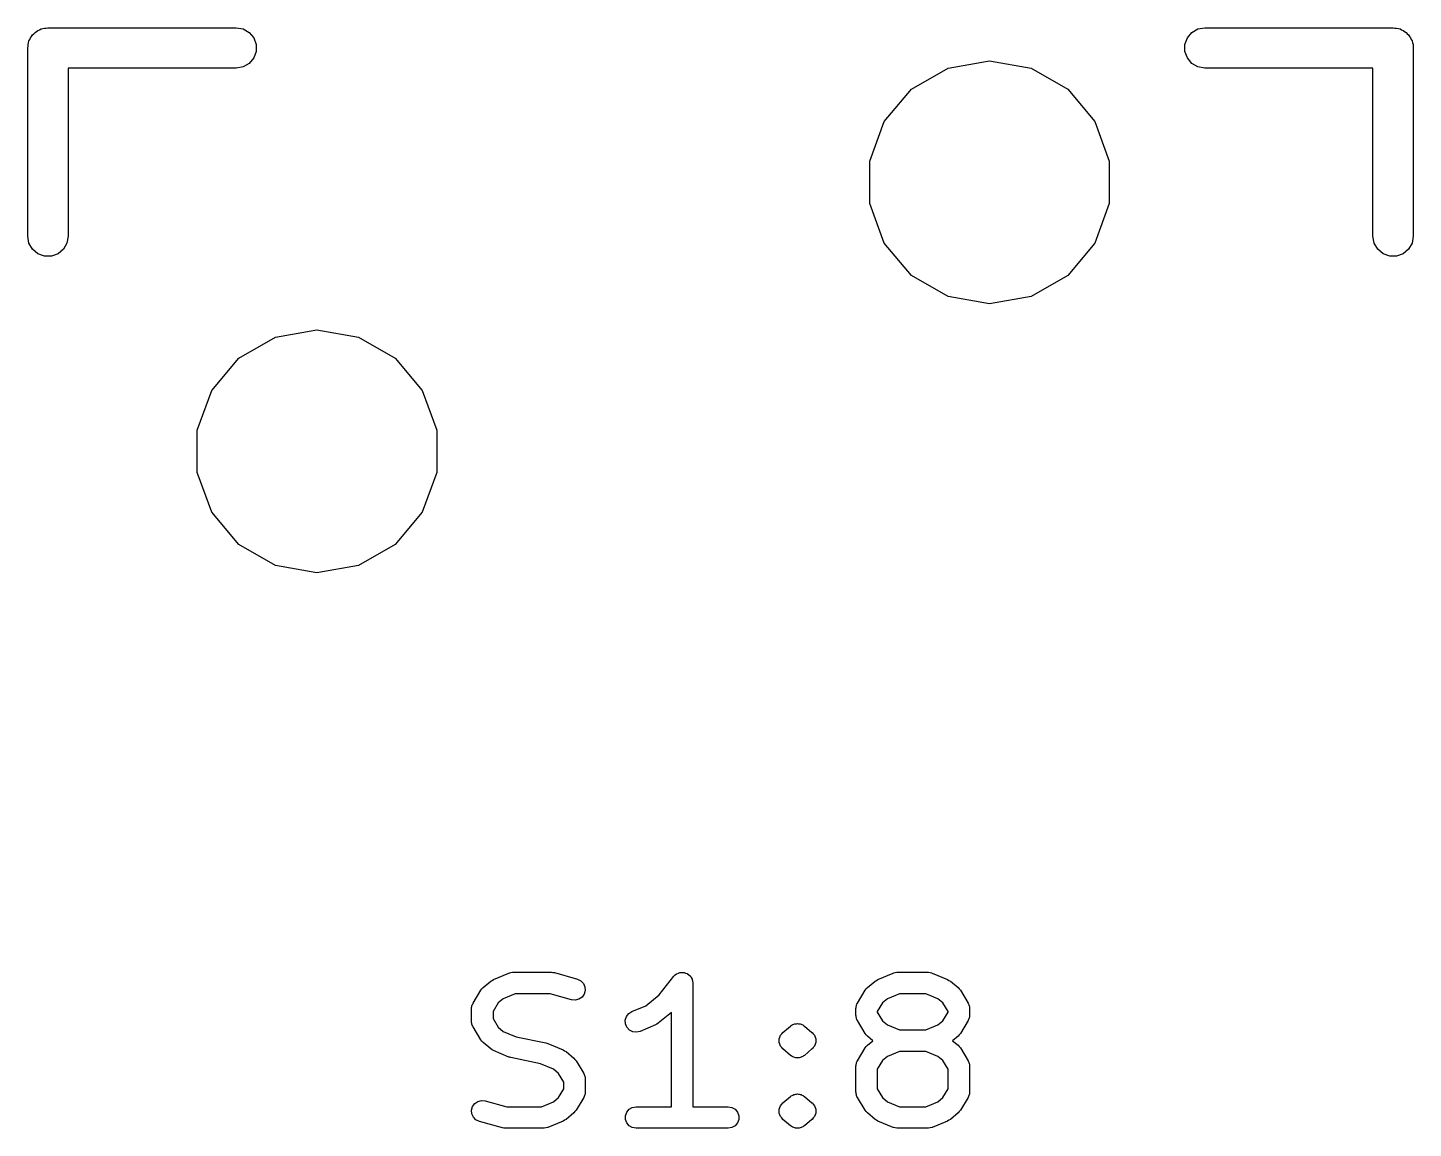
# Model space of a CAD drawing. Extents: x 15 to 276, y -105 to -15.
# Drawn here: x 167.46 to 180.54, y -82.85 to -72.46 of the extents above; entities that cross this region are included whole.
import ezdxf

# ---------------------------------------------------------------- set-up
doc = ezdxf.new("R2010")
doc.units = 0
doc.header["$MEASUREMENT"] = 0
doc.layers.add('BLACK', color=7, linetype='CONTINUOUS')

msp = doc.modelspace()

# ---------------------------------------------------------------- linework, layer by layer
at = {"layer": 'Black'}
for p, q in [((167.585, -72.471), (167.601, -72.4681)), ((167.601, -72.4681), (167.617, -72.4624)), ((167.617, -72.4624), (167.634, -72.4624)), ((167.634, -72.4624), (167.65, -72.4595)), ((167.65, -72.4595), (169.428, -72.4595)), ((169.428, -72.4595), (169.493, -72.471)), ((178.507, -72.471), (178.572, -72.4595)), ((178.572, -72.4595), (180.35, -72.4595)), ((180.35, -72.4595), (180.366, -72.4624)), ((180.366, -72.4624), (180.383, -72.4624)), ((180.383, -72.4624), (180.399, -72.4681)), ((180.399, -72.4681), (180.415, -72.471)), ((167.468, -72.6013), (167.471, -72.5848)), ((167.471, -72.5848), (167.479, -72.5704)), ((167.479, -72.5704), (167.485, -72.5547)), ((167.485, -72.5547), (167.496, -72.542)), ((167.496, -72.542), (167.504, -72.5275)), ((167.504, -72.5275), (167.517, -72.5168)), ((167.517, -72.5168), (167.528, -72.5041)), ((167.528, -72.5041), (167.542, -72.4957)), ((167.542, -72.4957), (167.555, -72.485)), ((167.555, -72.485), (167.57, -72.4793)), ((167.57, -72.4793), (167.585, -72.471)), ((169.493, -72.471), (169.55, -72.5041)), ((169.55, -72.5041), (169.593, -72.5547)), ((169.593, -72.5547), (169.616, -72.6169)), ((178.384, -72.6169), (178.407, -72.5547)), ((178.407, -72.5547), (178.45, -72.5041)), ((178.45, -72.5041), (178.507, -72.471)), ((180.415, -72.471), (180.43, -72.4793)), ((180.43, -72.4793), (180.445, -72.485)), ((180.445, -72.485), (180.458, -72.4957)), ((180.458, -72.4957), (180.472, -72.5041)), ((180.472, -72.5041), (180.483, -72.5168)), ((180.483, -72.5168), (180.496, -72.5275)), ((180.496, -72.5275), (180.504, -72.542)), ((180.504, -72.542), (180.515, -72.5547)), ((180.515, -72.5547), (180.521, -72.5704)), ((180.521, -72.5704), (180.529, -72.5848)), ((180.529, -72.5848), (180.532, -72.6013)), ((167.459, -72.65), (167.462, -72.6336)), ((167.459, -74.428), (167.459, -72.65)), ((167.462, -72.6169), (167.468, -72.6013)), ((167.462, -72.6336), (167.462, -72.6169)), ((169.616, -72.6831), (169.593, -72.7452)), ((169.616, -72.6169), (169.616, -72.6831)), ((178.384, -72.6831), (178.384, -72.6169)), ((178.407, -72.7452), (178.384, -72.6831)), ((180.532, -72.6013), (180.538, -72.6169)), ((180.538, -72.6169), (180.538, -72.6336)), ((180.538, -72.6336), (180.54, -72.65)), ((180.54, -72.65), (180.54, -74.428)), ((169.428, -72.8405), (167.84, -72.8405)), ((167.84, -72.8405), (167.84, -74.428)), ((169.493, -72.829), (169.428, -72.8405)), ((169.55, -72.7959), (169.493, -72.829)), ((169.593, -72.7452), (169.55, -72.7959)), ((175.802, -73.0411), (176.148, -72.8418)), ((176.148, -72.8418), (176.54, -72.7726)), ((176.54, -72.7726), (176.932, -72.8418)), ((176.932, -72.8418), (177.278, -73.0411)), ((178.45, -72.7959), (178.407, -72.7452)), ((178.507, -72.829), (178.45, -72.7959)), ((178.572, -72.8405), (178.507, -72.829)), ((180.159, -72.8405), (178.572, -72.8405)), ((180.159, -74.428), (180.159, -72.8405)), ((175.546, -73.3463), (175.802, -73.0411)), ((177.278, -73.0411), (177.534, -73.3463)), ((175.41, -73.7208), (175.546, -73.3463)), ((177.534, -73.3463), (177.67, -73.7208)), ((175.41, -74.1192), (175.41, -73.7208)), ((177.67, -73.7208), (177.67, -74.1192)), ((175.546, -74.4937), (175.41, -74.1192)), ((177.67, -74.1192), (177.534, -74.4937)), ((167.471, -74.4932), (167.459, -74.428)), ((167.84, -74.428), (167.829, -74.4932)), ((180.171, -74.4932), (180.159, -74.428)), ((180.54, -74.428), (180.529, -74.4932)), ((167.504, -74.5505), (167.471, -74.4932)), ((167.555, -74.593), (167.504, -74.5505)), ((167.796, -74.5505), (167.745, -74.593)), ((167.829, -74.4932), (167.796, -74.5505)), ((175.802, -74.7989), (175.546, -74.4937)), ((177.534, -74.4937), (177.278, -74.7989)), ((180.204, -74.5505), (180.171, -74.4932)), ((180.255, -74.593), (180.204, -74.5505)), ((180.496, -74.5505), (180.445, -74.593)), ((180.529, -74.4932), (180.496, -74.5505)), ((167.617, -74.6156), (167.555, -74.593)), ((167.683, -74.6156), (167.617, -74.6156)), ((167.745, -74.593), (167.683, -74.6156)), ((180.317, -74.6156), (180.255, -74.593)), ((180.383, -74.6156), (180.317, -74.6156)), ((180.445, -74.593), (180.383, -74.6156)), ((176.148, -74.9982), (175.802, -74.7989)), ((177.278, -74.7989), (176.932, -74.9982)), ((176.54, -75.0674), (176.148, -74.9982)), ((176.932, -74.9982), (176.54, -75.0674)), ((169.798, -75.3818), (170.19, -75.3126)), ((170.19, -75.3126), (170.582, -75.3818)), ((169.452, -75.5811), (169.798, -75.3818)), ((170.582, -75.3818), (170.928, -75.5811)), ((169.196, -75.8863), (169.452, -75.5811)), ((170.928, -75.5811), (171.184, -75.8863)), ((169.06, -76.2608), (169.196, -75.8863)), ((171.184, -75.8863), (171.32, -76.2608)), ((169.06, -76.6592), (169.06, -76.2608)), ((171.32, -76.2608), (171.32, -76.6592)), ((169.196, -77.0337), (169.06, -76.6592)), ((171.32, -76.6592), (171.184, -77.0337)), ((169.452, -77.3389), (169.196, -77.0337)), ((171.184, -77.0337), (170.928, -77.3389)), ((169.798, -77.5382), (169.452, -77.3389)), ((170.928, -77.3389), (170.582, -77.5382)), ((170.19, -77.6074), (169.798, -77.5382)), ((170.582, -77.5382), (170.19, -77.6074)), ((171.758, -81.5224), (171.83, -81.4619)), ((171.83, -81.4619), (171.844, -81.4544)), ((171.844, -81.4544), (171.856, -81.4462)), ((171.856, -81.4462), (172.001, -81.3857)), ((172.001, -81.3857), (172.004, -81.3852)), ((172.004, -81.3852), (172.006, -81.3841)), ((172.006, -81.3841), (172.021, -81.3814)), ((172.021, -81.3814), (172.036, -81.378)), ((172.036, -81.378), (172.038, -81.3783)), ((172.038, -81.3783), (172.041, -81.3779)), ((172.041, -81.3779), (172.403, -81.3779)), ((172.403, -81.3779), (172.417, -81.3803)), ((172.417, -81.3803), (172.431, -81.3816)), ((172.431, -81.3816), (172.648, -81.4421)), ((172.648, -81.4421), (172.68, -81.4573)), ((172.68, -81.4573), (172.705, -81.4825)), ((172.705, -81.4825), (172.72, -81.5146)), ((173.419, -81.5895), (173.558, -81.4161)), ((173.558, -81.4161), (173.559, -81.4153)), ((173.559, -81.4142), (173.572, -81.4036)), ((173.559, -81.4153), (173.559, -81.4142)), ((173.572, -81.4036), (173.584, -81.3927)), ((173.584, -81.3927), (173.585, -81.3923)), ((173.585, -81.3923), (173.586, -81.3915)), ((173.586, -81.3915), (173.602, -81.3859)), ((173.602, -81.3859), (173.617, -81.3799)), ((173.617, -81.3799), (173.618, -81.3799)), ((173.618, -81.3799), (173.619, -81.3795)), ((173.619, -81.3795), (173.636, -81.3795)), ((173.636, -81.3795), (173.652, -81.3791)), ((173.652, -81.3791), (173.654, -81.3795)), ((173.654, -81.3795), (173.655, -81.3795)), ((173.655, -81.3795), (173.67, -81.3851)), ((173.67, -81.3851), (173.686, -81.3904)), ((173.686, -81.3904), (173.687, -81.3911)), ((173.687, -81.3911), (173.688, -81.3915)), ((173.688, -81.3915), (173.701, -81.4021)), ((173.701, -81.4021), (173.713, -81.4124)), ((173.713, -81.4124), (173.714, -81.4134)), ((173.714, -81.4134), (173.715, -81.4142)), ((173.715, -81.4142), (173.723, -81.4285)), ((173.723, -81.4285), (173.732, -81.4426)), ((173.732, -81.4426), (173.732, -81.4437)), ((173.732, -81.4437), (173.733, -81.4448)), ((173.733, -81.4448), (173.735, -81.461)), ((173.735, -81.461), (173.739, -81.4771)), ((173.739, -81.4771), (173.739, -81.4783)), ((173.739, -81.4783), (173.739, -81.4795)), ((173.739, -81.4795), (173.739, -82.6479)), ((175.386, -81.5224), (175.459, -81.4619)), ((175.459, -81.4619), (175.472, -81.4544)), ((175.472, -81.4544), (175.485, -81.4462)), ((175.485, -81.4462), (175.63, -81.3857)), ((175.63, -81.3857), (175.632, -81.3852)), ((175.632, -81.3852), (175.634, -81.3841)), ((175.634, -81.3841), (175.65, -81.3814)), ((175.65, -81.3814), (175.664, -81.378)), ((175.664, -81.378), (175.667, -81.3783)), ((175.667, -81.3783), (175.669, -81.3779)), ((175.669, -81.3779), (175.959, -81.3779)), ((175.959, -81.3779), (175.962, -81.3783)), ((175.962, -81.3783), (175.964, -81.378)), ((175.964, -81.378), (175.979, -81.3814)), ((175.979, -81.3814), (175.994, -81.3841)), ((175.994, -81.3841), (175.996, -81.3852)), ((175.996, -81.3852), (175.999, -81.3857)), ((175.999, -81.3857), (176.144, -81.4462)), ((176.144, -81.4462), (176.156, -81.4544)), ((176.156, -81.4544), (176.17, -81.4619)), ((176.17, -81.4619), (176.242, -81.5224)), ((171.663, -81.6692), (171.736, -81.5482)), ((171.736, -81.5482), (171.747, -81.5354)), ((171.747, -81.5354), (171.758, -81.5224)), ((172.061, -81.5811), (171.949, -81.6279)), ((172.39, -81.5811), (172.061, -81.5811)), ((172.594, -81.6379), (172.39, -81.5811)), ((172.692, -81.6125), (172.663, -81.6325)), ((172.713, -81.5838), (172.692, -81.6125)), ((172.722, -81.5498), (172.713, -81.5838)), ((172.72, -81.5146), (172.722, -81.5498)), ((173.294, -81.694), (173.419, -81.5895)), ((175.292, -81.6692), (175.364, -81.5482)), ((175.364, -81.5482), (175.375, -81.5354)), ((175.375, -81.5354), (175.386, -81.5224)), ((175.689, -81.5811), (175.577, -81.6279)), ((175.939, -81.5811), (175.689, -81.5811)), ((176.051, -81.6279), (175.939, -81.5811)), ((176.242, -81.5224), (176.253, -81.5354)), ((176.253, -81.5354), (176.264, -81.5482)), ((176.264, -81.5482), (176.337, -81.6692)), ((171.649, -81.7214), (171.65, -81.7118)), ((171.649, -81.8424), (171.649, -81.7214)), ((171.65, -81.7118), (171.651, -81.7021)), ((171.651, -81.7021), (171.653, -81.6946)), ((171.653, -81.6946), (171.655, -81.6867)), ((171.655, -81.6867), (171.66, -81.6782)), ((171.66, -81.6782), (171.663, -81.6692)), ((171.901, -81.6675), (171.852, -81.7496)), ((171.852, -81.7496), (171.852, -81.8142)), ((171.949, -81.6279), (171.901, -81.6675)), ((172.629, -81.6413), (172.594, -81.6379)), ((172.663, -81.6325), (172.629, -81.6413)), ((173.133, -81.7676), (173.163, -81.7486)), ((173.163, -81.7486), (173.294, -81.694)), ((175.277, -81.7214), (175.279, -81.7118)), ((175.277, -81.7819), (175.277, -81.7214)), ((175.279, -81.7021), (175.282, -81.6946)), ((175.279, -81.7118), (175.279, -81.7021)), ((175.282, -81.6946), (175.283, -81.6867)), ((175.283, -81.6867), (175.288, -81.6782)), ((175.288, -81.6782), (175.292, -81.6692)), ((175.53, -81.6675), (175.48, -81.7496)), ((175.48, -81.7496), (175.48, -81.7538)), ((175.48, -81.7538), (175.53, -81.8358)), ((175.577, -81.6279), (175.53, -81.6675)), ((176.099, -81.6675), (176.051, -81.6279)), ((176.148, -81.7496), (176.099, -81.6675)), ((176.099, -81.8358), (176.148, -81.7538)), ((176.148, -81.7538), (176.148, -81.7496)), ((176.337, -81.6692), (176.34, -81.6782)), ((176.34, -81.6782), (176.345, -81.6867)), ((176.345, -81.6867), (176.347, -81.6946)), ((176.347, -81.6946), (176.349, -81.7021)), ((176.349, -81.7021), (176.35, -81.7118)), ((176.35, -81.7118), (176.351, -81.7214)), ((176.351, -81.7214), (176.351, -81.7819)), ((171.65, -81.852), (171.649, -81.8424)), ((171.651, -81.8617), (171.65, -81.852)), ((171.653, -81.8692), (171.651, -81.8617)), ((171.655, -81.8771), (171.653, -81.8692)), ((171.66, -81.8856), (171.655, -81.8771)), ((171.663, -81.8947), (171.66, -81.8856)), ((171.852, -81.8142), (171.901, -81.8963)), ((173.101, -81.8293), (173.111, -81.7957)), ((173.103, -81.8646), (173.101, -81.8293)), ((173.116, -81.8971), (173.103, -81.8646)), ((173.111, -81.7957), (173.133, -81.7676)), ((173.386, -81.8757), (173.241, -81.9362)), ((173.399, -81.8675), (173.386, -81.8757)), ((173.412, -81.86), (173.399, -81.8675)), ((173.536, -81.7569), (173.412, -81.86)), ((173.536, -82.6479), (173.536, -81.7569)), ((174.588, -81.9458), (174.661, -81.8853)), ((174.661, -81.8853), (174.668, -81.8809)), ((174.668, -81.8809), (174.675, -81.8753)), ((174.675, -81.8753), (174.683, -81.8724)), ((174.683, -81.8724), (174.691, -81.868)), ((174.691, -81.8677), (174.7, -81.8663)), ((174.691, -81.8679), (174.691, -81.8677)), ((174.691, -81.868), (174.691, -81.8679)), ((174.7, -81.8663), (174.708, -81.8633)), ((174.708, -81.8633), (174.717, -81.8633)), ((174.717, -81.8633), (174.725, -81.8617)), ((174.725, -81.8617), (174.726, -81.8618)), ((174.726, -81.8618), (174.726, -81.8617)), ((174.726, -81.8617), (174.735, -81.8633)), ((174.735, -81.8633), (174.743, -81.8633)), ((174.743, -81.8633), (174.752, -81.8663)), ((174.752, -81.8663), (174.76, -81.8677)), ((174.76, -81.8677), (174.76, -81.8679)), ((174.76, -81.8679), (174.761, -81.868)), ((174.761, -81.868), (174.768, -81.8724)), ((174.768, -81.8724), (174.777, -81.8753)), ((174.777, -81.8753), (174.783, -81.8809)), ((174.783, -81.8809), (174.791, -81.8853)), ((174.791, -81.8853), (174.863, -81.9458)), ((175.279, -81.7915), (175.277, -81.7819)), ((175.279, -81.8012), (175.279, -81.7915)), ((175.282, -81.8087), (175.279, -81.8012)), ((175.283, -81.8167), (175.282, -81.8087)), ((175.288, -81.8251), (175.283, -81.8167)), ((175.292, -81.8342), (175.288, -81.8251)), ((175.364, -81.9551), (175.292, -81.8342)), ((175.53, -81.8358), (175.577, -81.8755)), ((175.577, -81.8755), (175.689, -81.9222)), ((175.939, -81.9222), (176.051, -81.8755)), ((176.051, -81.8755), (176.099, -81.8358)), ((176.337, -81.8342), (176.264, -81.9551)), ((176.34, -81.8251), (176.337, -81.8342)), ((176.345, -81.8167), (176.34, -81.8251)), ((176.347, -81.8087), (176.345, -81.8167)), ((176.349, -81.8012), (176.347, -81.8087)), ((176.35, -81.7915), (176.349, -81.8012)), ((176.351, -81.7819), (176.35, -81.7915)), ((171.736, -82.0156), (171.663, -81.8947)), ((171.747, -82.0284), (171.736, -82.0156)), ((171.901, -81.8963), (171.949, -81.9359)), ((171.949, -81.9359), (172.071, -81.9868)), ((172.071, -81.9868), (172.352, -82.0453)), ((173.14, -81.9231), (173.116, -81.8971)), ((173.171, -81.9393), (173.14, -81.9231)), ((173.206, -81.9439), (173.171, -81.9393)), ((173.241, -81.9362), (173.206, -81.9439)), ((174.553, -82.0058), (174.559, -81.9896)), ((174.553, -82.0062), (174.553, -82.0058)), ((174.553, -82.0065), (174.553, -82.0062)), ((174.553, -82.0238), (174.553, -82.0065)), ((174.559, -81.9896), (174.565, -81.9733)), ((174.565, -81.9727), (174.577, -81.9594)), ((174.565, -81.973), (174.565, -81.9727)), ((174.565, -81.9733), (174.565, -81.973)), ((174.577, -81.9594), (174.588, -81.9462)), ((174.588, -81.946), (174.588, -81.9458)), ((174.588, -81.9462), (174.588, -81.946)), ((174.863, -81.9458), (174.864, -81.946)), ((174.864, -81.946), (174.864, -81.9462)), ((174.864, -81.9462), (174.875, -81.9594)), ((174.875, -81.9594), (174.886, -81.9727)), ((174.886, -81.9727), (174.886, -81.973)), ((174.886, -81.973), (174.886, -81.9733)), ((174.886, -81.9733), (174.892, -81.9895)), ((174.892, -81.9895), (174.898, -82.0058)), ((174.898, -82.0058), (174.898, -82.0062)), ((174.898, -82.0062), (174.898, -82.0065)), ((174.898, -82.0065), (174.898, -82.0238)), ((175.375, -81.9679), (175.364, -81.9551)), ((175.386, -81.9809), (175.375, -81.9679)), ((175.438, -82.0238), (175.386, -81.9809)), ((175.689, -81.9222), (175.939, -81.9222)), ((176.242, -81.9809), (176.191, -82.0238)), ((176.253, -81.9679), (176.242, -81.9809)), ((176.264, -81.9551), (176.253, -81.9679)), ((171.758, -82.0414), (171.747, -82.0284)), ((171.83, -82.1019), (171.758, -82.0414)), ((171.844, -82.1094), (171.83, -82.1019)), ((171.856, -82.1176), (171.844, -82.1094)), ((172.001, -82.1781), (171.856, -82.1176)), ((172.352, -82.0453), (172.361, -82.0489)), ((172.361, -82.0489), (172.37, -82.051)), ((172.37, -82.051), (172.515, -82.1115)), ((172.515, -82.1115), (172.528, -82.1196)), ((172.528, -82.1196), (172.541, -82.1272)), ((172.541, -82.1272), (172.614, -82.1877)), ((174.553, -82.0411), (174.553, -82.0238)), ((174.553, -82.0414), (174.553, -82.0411)), ((174.553, -82.0418), (174.553, -82.0414)), ((174.559, -82.0581), (174.553, -82.0418)), ((174.565, -82.0743), (174.559, -82.0581)), ((174.565, -82.0746), (174.565, -82.0743)), ((174.565, -82.0749), (174.565, -82.0746)), ((174.577, -82.0882), (174.565, -82.0749)), ((174.588, -82.1014), (174.577, -82.0882)), ((174.588, -82.1016), (174.588, -82.1014)), ((174.588, -82.1019), (174.588, -82.1016)), ((174.661, -82.1623), (174.588, -82.1019)), ((174.863, -82.1019), (174.791, -82.1623)), ((174.864, -82.1016), (174.863, -82.1019)), ((174.875, -82.0882), (174.864, -82.1014)), ((174.864, -82.1014), (174.864, -82.1016)), ((174.886, -82.0749), (174.875, -82.0882)), ((174.892, -82.058), (174.886, -82.0743)), ((174.886, -82.0743), (174.886, -82.0746)), ((174.886, -82.0746), (174.886, -82.0749)), ((174.898, -82.0418), (174.892, -82.058)), ((174.898, -82.0238), (174.898, -82.0411)), ((174.898, -82.0411), (174.898, -82.0414)), ((174.898, -82.0414), (174.898, -82.0418)), ((175.292, -82.2134), (175.364, -82.0925)), ((175.364, -82.0925), (175.375, -82.0797)), ((175.375, -82.0797), (175.386, -82.0667)), ((175.386, -82.0667), (175.438, -82.0238)), ((175.689, -82.1254), (175.577, -82.1722)), ((175.939, -82.1254), (175.689, -82.1254)), ((176.051, -82.1722), (175.939, -82.1254)), ((176.191, -82.0238), (176.242, -82.0667)), ((176.242, -82.0667), (176.253, -82.0797)), ((176.253, -82.0797), (176.264, -82.0925)), ((176.264, -82.0925), (176.337, -82.2134)), ((172.011, -82.1802), (172.001, -82.1781)), ((172.02, -82.1837), (172.011, -82.1802)), ((172.301, -82.2423), (172.02, -82.1837)), ((172.423, -82.2931), (172.301, -82.2423)), ((172.614, -82.1877), (172.625, -82.2006)), ((172.625, -82.2006), (172.636, -82.2134)), ((172.636, -82.2134), (172.708, -82.3344)), ((174.668, -82.1667), (174.661, -82.1623)), ((174.675, -82.1723), (174.668, -82.1667)), ((174.683, -82.1753), (174.675, -82.1723)), ((174.691, -82.1796), (174.683, -82.1753)), ((174.691, -82.1797), (174.691, -82.1796)), ((174.691, -82.1799), (174.691, -82.1797)), ((174.7, -82.1814), (174.691, -82.1799)), ((174.708, -82.1843), (174.7, -82.1814)), ((174.717, -82.1843), (174.708, -82.1843)), ((174.725, -82.1859), (174.717, -82.1843)), ((174.726, -82.1858), (174.725, -82.1859)), ((174.735, -82.1843), (174.726, -82.1859)), ((174.726, -82.1859), (174.726, -82.1858)), ((174.743, -82.1843), (174.735, -82.1843)), ((174.752, -82.1814), (174.743, -82.1843)), ((174.76, -82.1799), (174.752, -82.1814)), ((174.761, -82.1796), (174.76, -82.1797)), ((174.76, -82.1797), (174.76, -82.1799)), ((174.768, -82.1753), (174.761, -82.1796)), ((174.777, -82.1723), (174.768, -82.1753)), ((174.783, -82.1667), (174.777, -82.1723)), ((174.791, -82.1623), (174.783, -82.1667)), ((175.277, -82.2657), (175.279, -82.2561)), ((175.277, -82.5076), (175.277, -82.2657)), ((175.279, -82.2464), (175.282, -82.2389)), ((175.279, -82.2561), (175.279, -82.2464)), ((175.282, -82.2389), (175.283, -82.231)), ((175.283, -82.231), (175.288, -82.2225)), ((175.288, -82.2225), (175.292, -82.2134)), ((175.53, -82.2118), (175.48, -82.2939)), ((175.577, -82.1722), (175.53, -82.2118)), ((176.099, -82.2118), (176.051, -82.1722)), ((176.148, -82.2939), (176.099, -82.2118)), ((176.337, -82.2134), (176.34, -82.2225)), ((176.34, -82.2225), (176.345, -82.231)), ((176.345, -82.231), (176.347, -82.2389)), ((176.347, -82.2389), (176.349, -82.2464)), ((176.349, -82.2464), (176.35, -82.2561)), ((176.35, -82.2561), (176.351, -82.2657)), ((176.351, -82.2657), (176.351, -82.5076)), ((172.47, -82.3327), (172.423, -82.2931)), ((172.52, -82.4148), (172.47, -82.3327)), ((172.708, -82.3344), (172.712, -82.3435)), ((172.712, -82.3435), (172.717, -82.3519)), ((172.717, -82.3519), (172.718, -82.3598)), ((172.718, -82.3598), (172.721, -82.3673)), ((172.721, -82.3673), (172.721, -82.3771)), ((172.721, -82.3771), (172.723, -82.3867)), ((172.723, -82.3867), (172.723, -82.5076)), ((175.48, -82.2939), (175.48, -82.4795)), ((176.148, -82.4795), (176.148, -82.2939)), ((172.47, -82.5615), (172.52, -82.4795)), ((172.52, -82.4795), (172.52, -82.4148)), ((172.718, -82.5344), (172.717, -82.5424)), ((172.721, -82.5269), (172.718, -82.5344)), ((172.723, -82.5076), (172.721, -82.5172)), ((172.721, -82.5172), (172.721, -82.5269)), ((174.668, -82.5462), (174.675, -82.5406)), ((174.675, -82.5406), (174.683, -82.5376)), ((174.683, -82.5376), (174.691, -82.5332)), ((174.691, -82.533), (174.7, -82.5315)), ((174.691, -82.5332), (174.691, -82.533)), ((174.691, -82.5332), (174.691, -82.5332)), ((174.7, -82.5315), (174.708, -82.5285)), ((174.708, -82.5285), (174.717, -82.5285)), ((174.717, -82.5285), (174.725, -82.527)), ((174.725, -82.527), (174.726, -82.527)), ((174.726, -82.527), (174.726, -82.527)), ((174.726, -82.527), (174.735, -82.5285)), ((174.735, -82.5285), (174.743, -82.5285)), ((174.743, -82.5285), (174.752, -82.5315)), ((174.752, -82.5315), (174.76, -82.533)), ((174.76, -82.533), (174.76, -82.5332)), ((174.76, -82.5332), (174.761, -82.5332)), ((174.761, -82.5332), (174.768, -82.5376)), ((174.768, -82.5376), (174.777, -82.5406)), ((174.777, -82.5406), (174.783, -82.5462)), ((175.279, -82.5172), (175.277, -82.5076)), ((175.279, -82.5269), (175.279, -82.5172)), ((175.282, -82.5345), (175.279, -82.5269)), ((175.283, -82.5424), (175.282, -82.5345)), ((175.48, -82.4795), (175.53, -82.5615)), ((176.099, -82.5615), (176.148, -82.4795)), ((176.347, -82.5344), (176.345, -82.5424)), ((176.349, -82.5269), (176.347, -82.5344)), ((176.35, -82.5172), (176.349, -82.5269)), ((176.351, -82.5076), (176.35, -82.5172)), ((171.649, -82.6793), (171.659, -82.6453)), ((171.659, -82.6453), (171.679, -82.6166)), ((171.679, -82.6166), (171.708, -82.5966)), ((171.708, -82.5966), (171.742, -82.5878)), ((171.742, -82.5878), (171.777, -82.5912)), ((171.777, -82.5912), (171.982, -82.6479)), ((171.982, -82.6479), (172.311, -82.6479)), ((172.311, -82.6479), (172.423, -82.6012)), ((172.423, -82.6012), (172.47, -82.5615)), ((172.708, -82.5599), (172.636, -82.6808)), ((172.712, -82.5508), (172.708, -82.5599)), ((172.717, -82.5424), (172.712, -82.5508)), ((173.114, -82.6987), (173.136, -82.6717)), ((173.136, -82.6717), (173.167, -82.6541)), ((173.167, -82.6541), (173.202, -82.6479)), ((173.202, -82.6479), (173.536, -82.6479)), ((173.739, -82.6479), (174.073, -82.6479)), ((174.073, -82.6479), (174.107, -82.6541)), ((174.107, -82.6541), (174.138, -82.6717)), ((174.138, -82.6717), (174.161, -82.6987)), ((174.553, -82.6711), (174.559, -82.6548)), ((174.553, -82.6714), (174.553, -82.6711)), ((174.553, -82.6717), (174.553, -82.6714)), ((174.553, -82.6891), (174.553, -82.6717)), ((174.559, -82.6548), (174.565, -82.6385)), ((174.565, -82.6379), (174.577, -82.6247)), ((174.565, -82.6383), (174.565, -82.6379)), ((174.565, -82.6385), (174.565, -82.6383)), ((174.577, -82.6247), (174.588, -82.6114)), ((174.588, -82.611), (174.661, -82.5505)), ((174.588, -82.6113), (174.588, -82.611)), ((174.588, -82.6114), (174.588, -82.6113)), ((174.661, -82.5505), (174.668, -82.5462)), ((174.783, -82.5462), (174.791, -82.5505)), ((174.791, -82.5505), (174.863, -82.611)), ((174.863, -82.611), (174.864, -82.6113)), ((174.864, -82.6113), (174.864, -82.6114)), ((174.864, -82.6114), (174.875, -82.6247)), ((174.875, -82.6247), (174.886, -82.6379)), ((174.886, -82.6379), (174.886, -82.6383)), ((174.886, -82.6383), (174.886, -82.6385)), ((174.886, -82.6385), (174.892, -82.6548)), ((174.892, -82.6548), (174.898, -82.6711)), ((174.898, -82.6711), (174.898, -82.6714)), ((174.898, -82.6714), (174.898, -82.6717)), ((174.898, -82.6717), (174.898, -82.689)), ((175.288, -82.5508), (175.283, -82.5424)), ((175.292, -82.5599), (175.288, -82.5508)), ((175.364, -82.6808), (175.292, -82.5599)), ((175.53, -82.5615), (175.577, -82.6012)), ((175.577, -82.6012), (175.689, -82.6479)), ((175.689, -82.6479), (175.939, -82.6479)), ((175.939, -82.6479), (176.051, -82.6012)), ((176.051, -82.6012), (176.099, -82.5615)), ((176.337, -82.5599), (176.264, -82.6808)), ((176.34, -82.5508), (176.337, -82.5599)), ((176.345, -82.5424), (176.34, -82.5508)), ((171.652, -82.7144), (171.649, -82.6793)), ((171.667, -82.7466), (171.652, -82.7144)), ((171.691, -82.7717), (171.667, -82.7466)), ((171.723, -82.7869), (171.691, -82.7717)), ((171.941, -82.8474), (171.723, -82.7869)), ((172.515, -82.7828), (172.37, -82.8433)), ((172.528, -82.7746), (172.515, -82.7828)), ((172.541, -82.7671), (172.528, -82.7746)), ((172.614, -82.7066), (172.541, -82.7671)), ((172.625, -82.6937), (172.614, -82.7066)), ((172.636, -82.6808), (172.625, -82.6937)), ((173.102, -82.7319), (173.114, -82.6987)), ((173.102, -82.7672), (173.102, -82.7319)), ((173.114, -82.8003), (173.102, -82.7672)), ((173.136, -82.8274), (173.114, -82.8003)), ((174.161, -82.8003), (174.138, -82.8274)), ((174.161, -82.6987), (174.173, -82.7319)), ((174.173, -82.7672), (174.161, -82.8003)), ((174.173, -82.7319), (174.173, -82.7672)), ((174.553, -82.7064), (174.553, -82.6891)), ((174.553, -82.7067), (174.553, -82.7064)), ((174.553, -82.707), (174.553, -82.7067)), ((174.559, -82.7234), (174.553, -82.707)), ((174.565, -82.7395), (174.559, -82.7234)), ((174.565, -82.7398), (174.565, -82.7395)), ((174.565, -82.7401), (174.565, -82.7398)), ((174.577, -82.7534), (174.565, -82.7401)), ((174.588, -82.7667), (174.577, -82.7534)), ((174.588, -82.7668), (174.588, -82.7667)), ((174.588, -82.7671), (174.588, -82.7668)), ((174.661, -82.8276), (174.588, -82.7671)), ((174.863, -82.7671), (174.791, -82.8276)), ((174.864, -82.7668), (174.863, -82.7671)), ((174.875, -82.7534), (174.864, -82.7667)), ((174.864, -82.7667), (174.864, -82.7668)), ((174.886, -82.7401), (174.875, -82.7534)), ((174.892, -82.7233), (174.886, -82.7395)), ((174.886, -82.7395), (174.886, -82.7398)), ((174.886, -82.7398), (174.886, -82.7401)), ((174.898, -82.707), (174.892, -82.7233)), ((174.898, -82.689), (174.898, -82.7064)), ((174.898, -82.7064), (174.898, -82.7067)), ((174.898, -82.7067), (174.898, -82.707)), ((175.375, -82.6937), (175.364, -82.6808)), ((175.386, -82.7066), (175.375, -82.6937)), ((175.459, -82.7671), (175.386, -82.7066)), ((175.472, -82.7746), (175.459, -82.7671)), ((175.485, -82.7828), (175.472, -82.7746)), ((175.63, -82.8433), (175.485, -82.7828)), ((176.144, -82.7828), (175.999, -82.8433)), ((176.156, -82.7746), (176.144, -82.7828)), ((176.17, -82.7671), (176.156, -82.7746)), ((176.242, -82.7066), (176.17, -82.7671)), ((176.253, -82.6937), (176.242, -82.7066)), ((176.264, -82.6808), (176.253, -82.6937)), ((171.954, -82.8487), (171.941, -82.8474)), ((171.968, -82.8511), (171.954, -82.8487)), ((172.331, -82.8511), (171.968, -82.8511)), ((172.333, -82.8507), (172.331, -82.8511)), ((172.336, -82.851), (172.333, -82.8507)), ((172.35, -82.8477), (172.336, -82.851)), ((172.366, -82.845), (172.35, -82.8477)), ((172.368, -82.8438), (172.366, -82.845)), ((172.37, -82.8433), (172.368, -82.8438)), ((173.167, -82.845), (173.136, -82.8274)), ((173.202, -82.8511), (173.167, -82.845)), ((174.073, -82.8511), (173.202, -82.8511)), ((174.107, -82.845), (174.073, -82.8511)), ((174.138, -82.8274), (174.107, -82.845)), ((174.668, -82.8319), (174.661, -82.8276)), ((174.675, -82.8375), (174.668, -82.8319)), ((174.683, -82.8405), (174.675, -82.8375)), ((174.691, -82.8449), (174.683, -82.8405)), ((174.691, -82.8451), (174.691, -82.8449)), ((174.691, -82.8449), (174.691, -82.8449)), ((174.7, -82.8466), (174.691, -82.8451)), ((174.708, -82.8496), (174.7, -82.8466)), ((174.717, -82.8496), (174.708, -82.8496)), ((174.725, -82.8511), (174.717, -82.8496)), ((174.726, -82.8511), (174.725, -82.8511)), ((174.735, -82.8496), (174.726, -82.8511)), ((174.726, -82.8511), (174.726, -82.8511)), ((174.743, -82.8496), (174.735, -82.8496)), ((174.752, -82.8466), (174.743, -82.8496)), ((174.76, -82.8451), (174.752, -82.8466)), ((174.761, -82.8449), (174.76, -82.8449)), ((174.76, -82.8449), (174.76, -82.8451)), ((174.768, -82.8405), (174.761, -82.8449)), ((174.777, -82.8375), (174.768, -82.8405)), ((174.783, -82.8319), (174.777, -82.8375)), ((174.791, -82.8276), (174.783, -82.8319)), ((175.632, -82.8438), (175.63, -82.8433)), ((175.634, -82.845), (175.632, -82.8438)), ((175.65, -82.8477), (175.634, -82.845)), ((175.664, -82.851), (175.65, -82.8477)), ((175.667, -82.8507), (175.664, -82.851)), ((175.669, -82.8511), (175.667, -82.8507)), ((175.959, -82.8511), (175.669, -82.8511)), ((175.962, -82.8507), (175.959, -82.8511)), ((175.964, -82.851), (175.962, -82.8507)), ((175.979, -82.8477), (175.964, -82.851)), ((175.994, -82.845), (175.979, -82.8477)), ((175.996, -82.8438), (175.994, -82.845)), ((175.999, -82.8433), (175.996, -82.8438))]:
    msp.add_line(p, q, dxfattribs=at)

doc.saveas('drawing.dxf')
